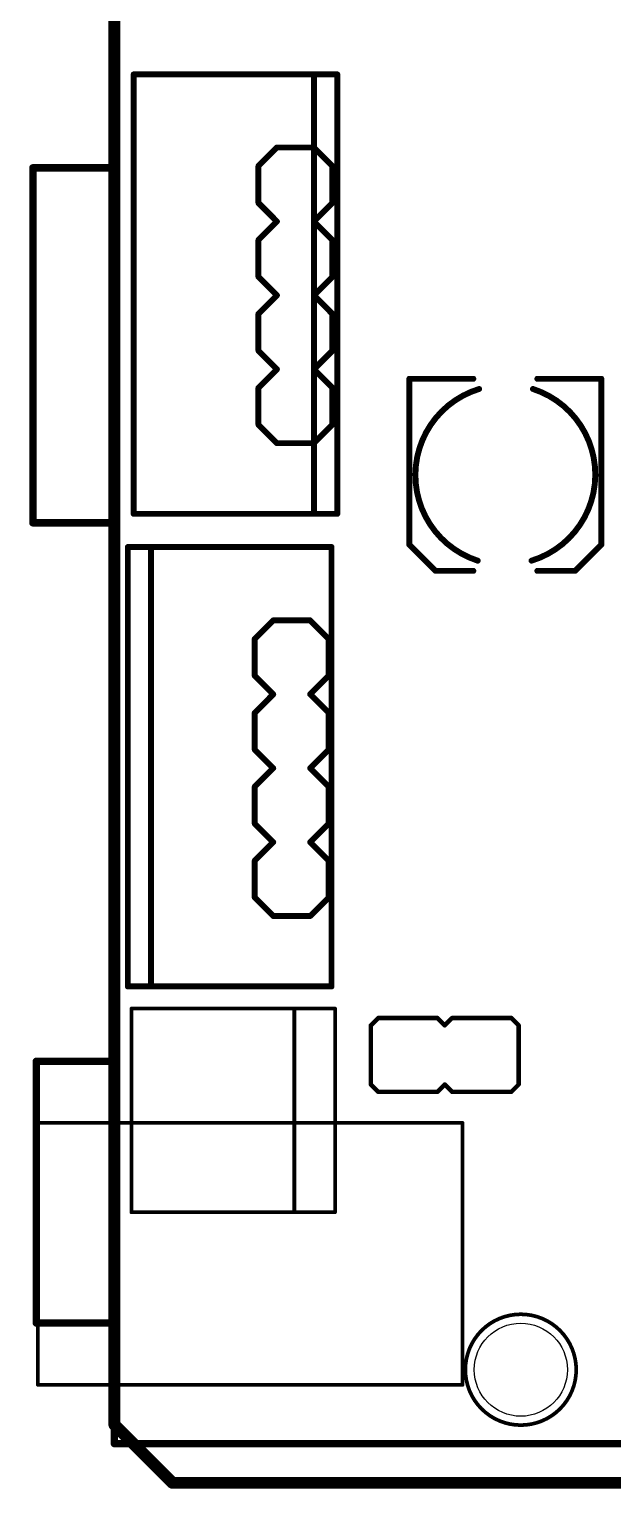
# Model space of a CAD drawing. Extents: x -5 to 102, y 0 to 80.
# Drawn here: x -2.9 to 17.1, y -0.2 to 50 of the extents above; entities that cross this region are included whole.
import ezdxf

# ---------------------------------------------------------------- set-up
doc = ezdxf.new("R2010")
doc.units = 0
for name, color, linetype in [('20', 7, 'CONTINUOUS'), ('21', 253, 'CONTINUOUS'), ('22', 253, 'CONTINUOUS')]:
    doc.layers.add(name, color=color, linetype=linetype)

msp = doc.modelspace()

# ---------------------------------------------------------------- linework, layer by layer
at = {"layer": '20', "const_width": 0.4064}
for points in [[(0, 78), (0, 2)], [(0, 2), (2, 0)], [(2, 0), (98, 0)]]:
    msp.add_lwpolyline(points, dxfattribs=at)
at = {"layer": '20', "const_width": 0.2032}
for points in [[(-0.1016, 2, 1), (0.1016, 2)], [(0.0718, 2.0718, 1), (-0.0718, 1.9282)], [(2, 0.1016, 1), (2, -0.1016)], [(1.9282, -0.0718, 1), (2.0718, 0.0718)]]:
    msp.add_lwpolyline(points, format="xyb", dxfattribs=at)
at = {"layer": '20'}
msp.add_circle((13.97, 3.89), 1.6, dxfattribs=at)
at = {"layer": '21'}
for points, const_width in [([(0.664, 33.3), (0.664, 48.4)], 0.2032), ([(0.664, 48.4), (6.864, 48.4)], 0.2032), ([(6.864, 48.4), (7.664, 48.4)], 0.2032), ([(6.864, 48.4), (6.864, 33.3)], 0.2032), ([(7.664, 48.4), (7.664, 33.3)], 0.2032), ([(4.9532, 45.252), (5.5882, 45.887)], 0.2032), ([(5.5882, 45.887), (6.8582, 45.887)], 0.2032), ([(6.8582, 45.887), (7.4932, 45.252)], 0.2032), ([(4.9532, 43.982), (4.9532, 45.252)], 0.2032), ([(7.4932, 45.252), (7.4932, 43.982)], 0.2032), ([(4.9532, 43.982), (5.5882, 43.347)], 0.2032), ([(6.8582, 43.347), (7.4932, 43.982)], 0.2032), ([(4.9532, 42.712), (5.5882, 43.347)], 0.2032), ([(6.8582, 43.347), (7.4932, 42.712)], 0.2032), ([(4.9532, 41.442), (4.9532, 42.712)], 0.2032), ([(7.4932, 42.712), (7.4932, 41.442)], 0.2032), ([(5.5882, 40.807), (4.9532, 41.442)], 0.2032), ([(7.4932, 41.442), (6.8582, 40.807)], 0.2032), ([(4.9532, 40.172), (5.5882, 40.807)], 0.2032), ([(6.8582, 40.807), (7.4932, 40.172)], 0.2032), ([(4.9532, 38.902), (4.9532, 40.172)], 0.2032), ([(7.4932, 40.172), (7.4932, 38.902)], 0.2032), ([(5.5882, 38.267), (4.9532, 38.902)], 0.2032), ([(7.4932, 38.902), (6.8582, 38.267)], 0.2032), ([(4.9532, 37.632), (5.5882, 38.267)], 0.2032), ([(6.8582, 38.267), (7.4932, 37.632)], 0.2032), ([(4.9532, 36.362), (4.9532, 37.632)], 0.2032), ([(7.4932, 37.632), (7.4932, 36.362)], 0.2032), ([(10.1387, 32.24), (10.1387, 37.94)], 0.2032), ([(10.1387, 37.94), (12.3387, 37.94)], 0.2032), ([(14.5387, 37.94), (16.7387, 37.94)], 0.2032), ([(16.7387, 37.94), (16.7387, 32.24)], 0.2032), ([(4.9532, 36.362), (5.5882, 35.727)], 0.2032), ([(6.8582, 35.727), (7.4932, 36.362)], 0.2032), ([(5.5882, 35.727), (6.8582, 35.727)], 0.2032), ([(6.864, 33.3), (0.664, 33.3)], 0.2032), ([(7.664, 33.3), (6.864, 33.3)], 0.2032), ([(11.0387, 31.34), (10.1387, 32.24)], 0.2032), ([(16.7387, 32.24), (15.8387, 31.34)], 0.2032), ([(12.3387, 31.34), (11.0387, 31.34)], 0.2032), ([(15.8387, 31.34), (14.5387, 31.34)], 0.2032), ([(4.8261, 29.004), (5.4611, 29.639)], 0.2032), ([(5.4611, 29.639), (6.7311, 29.639)], 0.2032), ([(6.7311, 29.639), (7.3661, 29.004)], 0.2032), ([(4.8261, 27.734), (4.8261, 29.004)], 0.2032), ([(7.3661, 29.004), (7.3661, 27.734)], 0.2032), ([(4.8261, 27.734), (5.4611, 27.099)], 0.2032), ([(6.7311, 27.099), (7.3661, 27.734)], 0.2032), ([(4.8261, 26.464), (5.4611, 27.099)], 0.2032), ([(6.7311, 27.099), (7.3661, 26.464)], 0.2032), ([(4.8261, 25.194), (4.8261, 26.464)], 0.2032), ([(7.3661, 26.464), (7.3661, 25.194)], 0.2032), ([(5.4611, 24.559), (4.8261, 25.194)], 0.2032), ([(7.3661, 25.194), (6.7311, 24.559)], 0.2032), ([(4.8261, 23.924), (5.4611, 24.559)], 0.2032), ([(6.7311, 24.559), (7.3661, 23.924)], 0.2032), ([(4.8261, 22.654), (4.8261, 23.924)], 0.2032), ([(7.3661, 23.924), (7.3661, 22.654)], 0.2032), ([(5.4611, 22.019), (4.8261, 22.654)], 0.2032), ([(7.3661, 22.654), (6.7311, 22.019)], 0.2032), ([(4.8261, 21.384), (5.4611, 22.019)], 0.2032), ([(6.7311, 22.019), (7.3661, 21.384)], 0.2032), ([(4.8261, 20.114), (4.8261, 21.384)], 0.2032), ([(7.3661, 21.384), (7.3661, 20.114)], 0.2032), ([(4.8261, 20.114), (5.4611, 19.479)], 0.2032), ([(6.7311, 19.479), (7.3661, 20.114)], 0.2032), ([(5.4611, 19.479), (6.7311, 19.479)], 0.2032), ([(6.186, 16.299), (0.586, 16.299)], 0.127), ([(0.586, 16.299), (0.586, 9.299)], 0.127), ([(7.586, 16.299), (6.186, 16.299)], 0.127), ([(6.186, 9.299), (6.186, 16.299)], 0.127), ([(7.586, 9.299), (7.586, 16.299)], 0.127), ([(9.071, 15.976), (8.817, 15.722)], 0.1524), ([(9.071, 15.976), (11.103, 15.976)], 0.1524), ([(11.357, 15.722), (11.103, 15.976)], 0.1524), ([(11.357, 15.722), (11.611, 15.976)], 0.1524), ([(11.611, 15.976), (13.643, 15.976)], 0.1524), ([(13.897, 15.722), (13.643, 15.976)], 0.1524), ([(8.817, 15.722), (8.817, 13.69)], 0.1524), ([(13.897, 13.69), (13.897, 15.722)], 0.1524), ([(9.071, 13.436), (8.817, 13.69)], 0.1524), ([(11.357, 13.69), (11.103, 13.436)], 0.1524), ([(11.357, 13.69), (11.611, 13.436)], 0.1524), ([(13.897, 13.69), (13.643, 13.436)], 0.1524), ([(9.071, 13.436), (11.103, 13.436)], 0.1524), ([(11.611, 13.436), (13.643, 13.436)], 0.1524), ([(-2.63, 3.37), (-2.63, 12.37)], 0.127), ([(-2.63, 12.37), (11.97, 12.37)], 0.127), ([(11.97, 12.37), (11.97, 3.37)], 0.127), ([(0.586, 9.299), (6.186, 9.299)], 0.127), ([(6.186, 9.299), (7.586, 9.299)], 0.127), ([(11.97, 3.37), (-2.63, 3.37)], 0.127)]:
    msp.add_lwpolyline(points, dxfattribs=dict(at, const_width=const_width))
for points, const_width in [([(0.7148, 48.4, 1), (0.6132, 48.4)], 0.1016), ([(0.664, 48.4508, 1), (0.664, 48.3492)], 0.1016), ([(6.864, 48.4508, 1), (6.864, 48.3492)], 0.1016), ([(6.9148, 48.4, 1), (6.8132, 48.4)], 0.1016), ([(6.864, 48.3492, 1), (6.864, 48.4508)], 0.1016), ([(7.7148, 48.4, 1), (7.6132, 48.4)], 0.1016), ([(7.664, 48.3492, 1), (7.664, 48.4508)], 0.1016), ([(5.5882, 45.9378, 1), (5.5882, 45.8362)], 0.1016), ([(5.6241, 45.8511, 1), (5.5523, 45.9229)], 0.1016), ([(6.8941, 45.9229, 1), (6.8223, 45.8511)], 0.1016), ([(6.8582, 45.8362, 1), (6.8582, 45.9378)], 0.1016), ([(5.004, 45.252, 1), (4.9024, 45.252)], 0.1016), ([(4.9173, 45.2879, 1), (4.9891, 45.2161)], 0.1016), ([(7.544, 45.252, 1), (7.4424, 45.252)], 0.1016), ([(7.4573, 45.2161, 1), (7.5291, 45.2879)], 0.1016), ([(4.9891, 44.0179, 1), (4.9173, 43.9461)], 0.1016), ([(4.9024, 43.982, 1), (5.004, 43.982)], 0.1016), ([(7.4424, 43.982, 1), (7.544, 43.982)], 0.1016), ([(7.5291, 43.9461, 1), (7.4573, 44.0179)], 0.1016), ([(5.6241, 43.3111, 1), (5.5523, 43.3829)], 0.1016), ([(5.5523, 43.3111, 1), (5.6241, 43.3829)], 0.1016), ([(6.8941, 43.3829, 1), (6.8223, 43.3111)], 0.1016), ([(6.8223, 43.3829, 1), (6.8941, 43.3111)], 0.1016), ([(5.004, 42.712, 1), (4.9024, 42.712)], 0.1016), ([(4.9173, 42.7479, 1), (4.9891, 42.6761)], 0.1016), ([(7.544, 42.712, 1), (7.4424, 42.712)], 0.1016), ([(7.4573, 42.6761, 1), (7.5291, 42.7479)], 0.1016), ([(4.9891, 41.4779, 1), (4.9173, 41.4061)], 0.1016), ([(4.9024, 41.442, 1), (5.004, 41.442)], 0.1016), ([(7.4424, 41.442, 1), (7.544, 41.442)], 0.1016), ([(7.5291, 41.4061, 1), (7.4573, 41.4779)], 0.1016), ([(5.6241, 40.7711, 1), (5.5523, 40.8429)], 0.1016), ([(5.5523, 40.7711, 1), (5.6241, 40.8429)], 0.1016), ([(6.8941, 40.8429, 1), (6.8223, 40.7711)], 0.1016), ([(6.8223, 40.8429, 1), (6.8941, 40.7711)], 0.1016), ([(5.004, 40.172, 1), (4.9024, 40.172)], 0.1016), ([(4.9173, 40.2079, 1), (4.9891, 40.1361)], 0.1016), ([(7.544, 40.172, 1), (7.4424, 40.172)], 0.1016), ([(7.4573, 40.1361, 1), (7.5291, 40.2079)], 0.1016), ([(4.9891, 38.9379, 1), (4.9173, 38.8661)], 0.1016), ([(4.9024, 38.902, 1), (5.004, 38.902)], 0.1016), ([(7.4424, 38.902, 1), (7.544, 38.902)], 0.1016), ([(7.5291, 38.8661, 1), (7.4573, 38.9379)], 0.1016), ([(5.6241, 38.2311, 1), (5.5523, 38.3029)], 0.1016), ([(5.5523, 38.2311, 1), (5.6241, 38.3029)], 0.1016), ([(6.8941, 38.3029, 1), (6.8223, 38.2311)], 0.1016), ([(6.8223, 38.3029, 1), (6.8941, 38.2311)], 0.1016), ([(5.004, 37.632, 1), (4.9024, 37.632)], 0.1016), ([(4.9173, 37.6679, 1), (4.9891, 37.5961)], 0.1016), ([(7.544, 37.632, 1), (7.4424, 37.632)], 0.1016), ([(7.4573, 37.5961, 1), (7.5291, 37.6679)], 0.1016), ([(10.1895, 37.94, 1), (10.0879, 37.94)], 0.1016), ([(10.1387, 37.9908, 1), (10.1387, 37.8892)], 0.1016), ([(12.5387, 37.59, 0.7344), (12.4887, 31.69)], 0.2032), ([(12.3387, 37.8892, 1), (12.3387, 37.9908)], 0.1016), ([(12.5535, 37.5414, 1), (12.5239, 37.6386)], 0.1016), ([(14.3387, 31.69, 0.7344), (14.3887, 37.59)], 0.2032), ([(14.4043, 37.6383, 1), (14.3731, 37.5417)], 0.1016), ([(14.5387, 37.9908, 1), (14.5387, 37.8892)], 0.1016), ([(16.7895, 37.94, 1), (16.6879, 37.94)], 0.1016), ([(16.7387, 37.8892, 1), (16.7387, 37.9908)], 0.1016), ([(4.9891, 36.3979, 1), (4.9173, 36.3261)], 0.1016), ([(4.9024, 36.362, 1), (5.004, 36.362)], 0.1016), ([(7.4424, 36.362, 1), (7.544, 36.362)], 0.1016), ([(7.5291, 36.3261, 1), (7.4573, 36.3979)], 0.1016), ([(5.5882, 35.7778, 1), (5.5882, 35.6762)], 0.1016), ([(5.5523, 35.6911, 1), (5.6241, 35.7629)], 0.1016), ([(6.8223, 35.7629, 1), (6.8941, 35.6911)], 0.1016), ([(6.8582, 35.6762, 1), (6.8582, 35.7778)], 0.1016), ([(0.664, 33.3508, 1), (0.664, 33.2492)], 0.1016), ([(0.6132, 33.3, 1), (0.7148, 33.3)], 0.1016), ([(6.864, 33.3508, 1), (6.864, 33.2492)], 0.1016), ([(6.8132, 33.3, 1), (6.9148, 33.3)], 0.1016), ([(6.864, 33.2492, 1), (6.864, 33.3508)], 0.1016), ([(7.6132, 33.3, 1), (7.7148, 33.3)], 0.1016), ([(7.664, 33.2492, 1), (7.664, 33.3508)], 0.1016), ([(10.1746, 32.2759, 1), (10.1028, 32.2041)], 0.1016), ([(10.0879, 32.24, 1), (10.1895, 32.24)], 0.1016), ([(16.6879, 32.24, 1), (16.7895, 32.24)], 0.1016), ([(16.7746, 32.2041, 1), (16.7028, 32.2759)], 0.1016), ([(12.4731, 31.6417, 1), (12.5043, 31.7383)], 0.1016), ([(14.3239, 31.7386, 1), (14.3535, 31.6414)], 0.1016), ([(11.0387, 31.3908, 1), (11.0387, 31.2892)], 0.1016), ([(11.0028, 31.3041, 1), (11.0746, 31.3759)], 0.1016), ([(12.3387, 31.2892, 1), (12.3387, 31.3908)], 0.1016), ([(14.5387, 31.3908, 1), (14.5387, 31.2892)], 0.1016), ([(15.8028, 31.3759, 1), (15.8746, 31.3041)], 0.1016), ([(15.8387, 31.2892, 1), (15.8387, 31.3908)], 0.1016), ([(5.4611, 29.6898, 1), (5.4611, 29.5882)], 0.1016), ([(5.497, 29.6031, 1), (5.4252, 29.6749)], 0.1016), ([(6.767, 29.6749, 1), (6.6952, 29.6031)], 0.1016), ([(6.7311, 29.5882, 1), (6.7311, 29.6898)], 0.1016), ([(4.8769, 29.004, 1), (4.7753, 29.004)], 0.1016), ([(7.4169, 29.004, 1), (7.3153, 29.004)], 0.1016), ([(4.7902, 29.0399, 1), (4.862, 28.9681)], 0.1016), ([(7.3302, 28.9681, 1), (7.402, 29.0399)], 0.1016), ([(4.862, 27.7699, 1), (4.7902, 27.6981)], 0.1016), ([(4.7753, 27.734, 1), (4.8769, 27.734)], 0.1016), ([(7.3153, 27.734, 1), (7.4169, 27.734)], 0.1016), ([(7.402, 27.6981, 1), (7.3302, 27.7699)], 0.1016), ([(5.497, 27.0631, 1), (5.4252, 27.1349)], 0.1016), ([(5.4252, 27.0631, 1), (5.497, 27.1349)], 0.1016), ([(6.767, 27.1349, 1), (6.6952, 27.0631)], 0.1016), ([(6.6952, 27.1349, 1), (6.767, 27.0631)], 0.1016), ([(4.8769, 26.464, 1), (4.7753, 26.464)], 0.1016), ([(4.7902, 26.4999, 1), (4.862, 26.4281)], 0.1016), ([(7.4169, 26.464, 1), (7.3153, 26.464)], 0.1016), ([(7.3302, 26.4281, 1), (7.402, 26.4999)], 0.1016), ([(4.862, 25.2299, 1), (4.7902, 25.1581)], 0.1016), ([(4.7753, 25.194, 1), (4.8769, 25.194)], 0.1016), ([(7.3153, 25.194, 1), (7.4169, 25.194)], 0.1016), ([(7.402, 25.1581, 1), (7.3302, 25.2299)], 0.1016), ([(5.497, 24.5231, 1), (5.4252, 24.5949)], 0.1016), ([(5.4252, 24.5231, 1), (5.497, 24.5949)], 0.1016), ([(6.767, 24.5949, 1), (6.6952, 24.5231)], 0.1016), ([(6.6952, 24.5949, 1), (6.767, 24.5231)], 0.1016), ([(4.8769, 23.924, 1), (4.7753, 23.924)], 0.1016), ([(4.7902, 23.9599, 1), (4.862, 23.8881)], 0.1016), ([(7.4169, 23.924, 1), (7.3153, 23.924)], 0.1016), ([(7.3302, 23.8881, 1), (7.402, 23.9599)], 0.1016), ([(4.862, 22.6899, 1), (4.7902, 22.6181)], 0.1016), ([(4.7753, 22.654, 1), (4.8769, 22.654)], 0.1016), ([(7.3153, 22.654, 1), (7.4169, 22.654)], 0.1016), ([(7.402, 22.6181, 1), (7.3302, 22.6899)], 0.1016), ([(5.497, 21.9831, 1), (5.4252, 22.0549)], 0.1016), ([(5.4252, 21.9831, 1), (5.497, 22.0549)], 0.1016), ([(6.767, 22.0549, 1), (6.6952, 21.9831)], 0.1016), ([(6.6952, 22.0549, 1), (6.767, 21.9831)], 0.1016), ([(4.8769, 21.384, 1), (4.7753, 21.384)], 0.1016), ([(4.7902, 21.4199, 1), (4.862, 21.3481)], 0.1016), ([(7.4169, 21.384, 1), (7.3153, 21.384)], 0.1016), ([(7.3302, 21.3481, 1), (7.402, 21.4199)], 0.1016), ([(4.862, 20.1499, 1), (4.7902, 20.0781)], 0.1016), ([(4.7753, 20.114, 1), (4.8769, 20.114)], 0.1016), ([(7.3153, 20.114, 1), (7.4169, 20.114)], 0.1016), ([(7.402, 20.0781, 1), (7.3302, 20.1499)], 0.1016), ([(5.4611, 19.5298, 1), (5.4611, 19.4282)], 0.1016), ([(5.4252, 19.4431, 1), (5.497, 19.5149)], 0.1016), ([(6.6952, 19.5149, 1), (6.767, 19.4431)], 0.1016), ([(6.7311, 19.4282, 1), (6.7311, 19.5298)], 0.1016), ([(0.586, 16.3307, 1), (0.586, 16.2673)], 0.0635), ([(0.6178, 16.299, 1), (0.5543, 16.299)], 0.0635), ([(6.186, 16.3307, 1), (6.186, 16.2673)], 0.0635), ([(6.2177, 16.299, 1), (6.1543, 16.299)], 0.0635), ([(6.186, 16.2673, 1), (6.186, 16.3307)], 0.0635), ([(7.6178, 16.299, 1), (7.5543, 16.299)], 0.0635), ([(7.586, 16.2673, 1), (7.586, 16.3307)], 0.0635), ([(9.071, 16.0141, 1), (9.071, 15.9379)], 0.0762), ([(9.0979, 15.9491, 1), (9.0441, 16.0029)], 0.0762), ([(11.1299, 16.0029, 1), (11.0761, 15.9491)], 0.0762), ([(11.103, 15.9379, 1), (11.103, 16.0141)], 0.0762), ([(11.611, 16.0141, 1), (11.611, 15.9379)], 0.0762), ([(11.6379, 15.9491, 1), (11.5841, 16.0029)], 0.0762), ([(13.6699, 16.0029, 1), (13.6161, 15.9491)], 0.0762), ([(13.643, 15.9379, 1), (13.643, 16.0141)], 0.0762), ([(8.8551, 15.722, 1), (8.7789, 15.722)], 0.0762), ([(8.7901, 15.7489, 1), (8.8439, 15.6951)], 0.0762), ([(11.3301, 15.7489, 1), (11.3839, 15.6951)], 0.0762), ([(11.3301, 15.6951, 1), (11.3839, 15.7489)], 0.0762), ([(13.9351, 15.722, 1), (13.8589, 15.722)], 0.0762), ([(13.8701, 15.6951, 1), (13.9239, 15.7489)], 0.0762), ([(8.7789, 13.69, 1), (8.8551, 13.69)], 0.0762), ([(8.8439, 13.7169, 1), (8.7901, 13.6631)], 0.0762), ([(11.3839, 13.7169, 1), (11.3301, 13.6631)], 0.0762), ([(11.3839, 13.6631, 1), (11.3301, 13.7169)], 0.0762), ([(13.8589, 13.69, 1), (13.9351, 13.69)], 0.0762), ([(13.9239, 13.6631, 1), (13.8701, 13.7169)], 0.0762), ([(9.071, 13.4741, 1), (9.071, 13.3979)], 0.0762), ([(9.0441, 13.4091, 1), (9.0979, 13.4629)], 0.0762), ([(11.0761, 13.4629, 1), (11.1299, 13.4091)], 0.0762), ([(11.103, 13.3979, 1), (11.103, 13.4741)], 0.0762), ([(11.611, 13.4741, 1), (11.611, 13.3979)], 0.0762), ([(11.5841, 13.4091, 1), (11.6379, 13.4629)], 0.0762), ([(13.6161, 13.4629, 1), (13.6699, 13.4091)], 0.0762), ([(13.643, 13.3979, 1), (13.643, 13.4741)], 0.0762), ([(-2.5983, 12.37, 1), (-2.6618, 12.37)], 0.0635), ([(-2.63, 12.4018, 1), (-2.63, 12.3383)], 0.0635), ([(12.0018, 12.37, 1), (11.9383, 12.37)], 0.0635), ([(11.97, 12.3383, 1), (11.97, 12.4018)], 0.0635), ([(0.586, 9.3308, 1), (0.586, 9.2673)], 0.0635), ([(0.5543, 9.299, 1), (0.6178, 9.299)], 0.0635), ([(6.186, 9.3308, 1), (6.186, 9.2673)], 0.0635), ([(6.1543, 9.299, 1), (6.2177, 9.299)], 0.0635), ([(6.186, 9.2673, 1), (6.186, 9.3308)], 0.0635), ([(7.5543, 9.299, 1), (7.6178, 9.299)], 0.0635), ([(7.586, 9.2673, 1), (7.586, 9.3308)], 0.0635), ([(13.97, 1.985, 1), (13.97, 5.795, 1), (13.97, 1.985)], 0.127), ([(-2.63, 3.4018, 1), (-2.63, 3.3382)], 0.0635), ([(-2.6618, 3.37, 1), (-2.5983, 3.37)], 0.0635), ([(11.9383, 3.37, 1), (12.0018, 3.37)], 0.0635), ([(11.97, 3.3382, 1), (11.97, 3.4018)], 0.0635)]:
    msp.add_lwpolyline(points, format="xyb", dxfattribs=dict(at, const_width=const_width))
at = {"layer": '22'}
for points, const_width in [([(0, 54.69), (0, 45.19)], 0.254), ([(-2.8, 45.19), (-2.8, 32.99)], 0.254), ([(-2.8, 45.19), (0, 45.19)], 0.254), ([(0, 45.19), (0, 32.99)], 0.254), ([(-2.8, 32.99), (0, 32.99)], 0.254), ([(0, 32.99), (0, 1.35)], 0.254), ([(1.264, 32.16), (0.464, 32.16)], 0.2032), ([(0.464, 32.16), (0.464, 17.06)], 0.2032), ([(7.464, 32.16), (1.264, 32.16)], 0.2032), ([(1.264, 32.16), (1.264, 17.06)], 0.2032), ([(7.464, 17.06), (7.464, 32.16)], 0.2032), ([(0.464, 17.06), (1.264, 17.06)], 0.2032), ([(1.264, 17.06), (7.464, 17.06)], 0.2032), ([(-2.68, 14.49), (-2.68, 5.49)], 0.254), ([(-2.68, 14.49), (-0.1, 14.49)], 0.254), ([(-2.68, 5.49), (-0.1, 5.49)], 0.254), ([(0, 1.35), (99.06, 1.35)], 0.254)]:
    msp.add_lwpolyline(points, dxfattribs=dict(at, const_width=const_width))
for points, const_width in [([(-2.7365, 45.19, 1), (-2.8635, 45.19)], 0.127), ([(-2.8, 45.2535, 1), (-2.8, 45.1265)], 0.127), ([(0.0635, 45.19, 1), (-0.0635, 45.19)], 0.127), ([(-0.0635, 45.19, 1), (0.0635, 45.19)], 0.127), ([(0, 45.1265, 1), (0, 45.2535)], 0.127), ([(-2.8, 33.0535, 1), (-2.8, 32.9265)], 0.127), ([(0.0635, 32.99, 1), (-0.0635, 32.99)], 0.127), ([(0, 32.9265, 1), (0, 33.0535)], 0.127), ([(-2.8635, 32.99, 1), (-2.7365, 32.99)], 0.127), ([(-0.0635, 32.99, 1), (0.0635, 32.99)], 0.127), ([(0.464, 32.2108, 1), (0.464, 32.1092)], 0.1016), ([(0.5148, 32.16, 1), (0.4132, 32.16)], 0.1016), ([(1.264, 32.2108, 1), (1.264, 32.1092)], 0.1016), ([(1.3148, 32.16, 1), (1.2132, 32.16)], 0.1016), ([(1.264, 32.1092, 1), (1.264, 32.2108)], 0.1016), ([(7.5148, 32.16, 1), (7.4132, 32.16)], 0.1016), ([(7.464, 32.1092, 1), (7.464, 32.2108)], 0.1016), ([(0.464, 17.1108, 1), (0.464, 17.0092)], 0.1016), ([(0.4132, 17.06, 1), (0.5148, 17.06)], 0.1016), ([(1.264, 17.1108, 1), (1.264, 17.0092)], 0.1016), ([(1.2132, 17.06, 1), (1.3148, 17.06)], 0.1016), ([(1.264, 17.0092, 1), (1.264, 17.1108)], 0.1016), ([(7.4132, 17.06, 1), (7.5148, 17.06)], 0.1016), ([(7.464, 17.0092, 1), (7.464, 17.1108)], 0.1016), ([(-2.6165, 14.49, 1), (-2.7435, 14.49)], 0.127), ([(-2.68, 14.5535, 1), (-2.68, 14.4265)], 0.127), ([(-0.1, 14.4265, 1), (-0.1, 14.5535)], 0.127), ([(-2.68, 5.5535, 1), (-2.68, 5.4265)], 0.127), ([(-2.7435, 5.49, 1), (-2.6165, 5.49)], 0.127), ([(-0.1, 5.4265, 1), (-0.1, 5.5535)], 0.127), ([(0, 1.4135, 1), (0, 1.2865)], 0.127), ([(-0.0635, 1.35, 1), (0.0635, 1.35)], 0.127)]:
    msp.add_lwpolyline(points, format="xyb", dxfattribs=dict(at, const_width=const_width))

doc.saveas('drawing.dxf')
